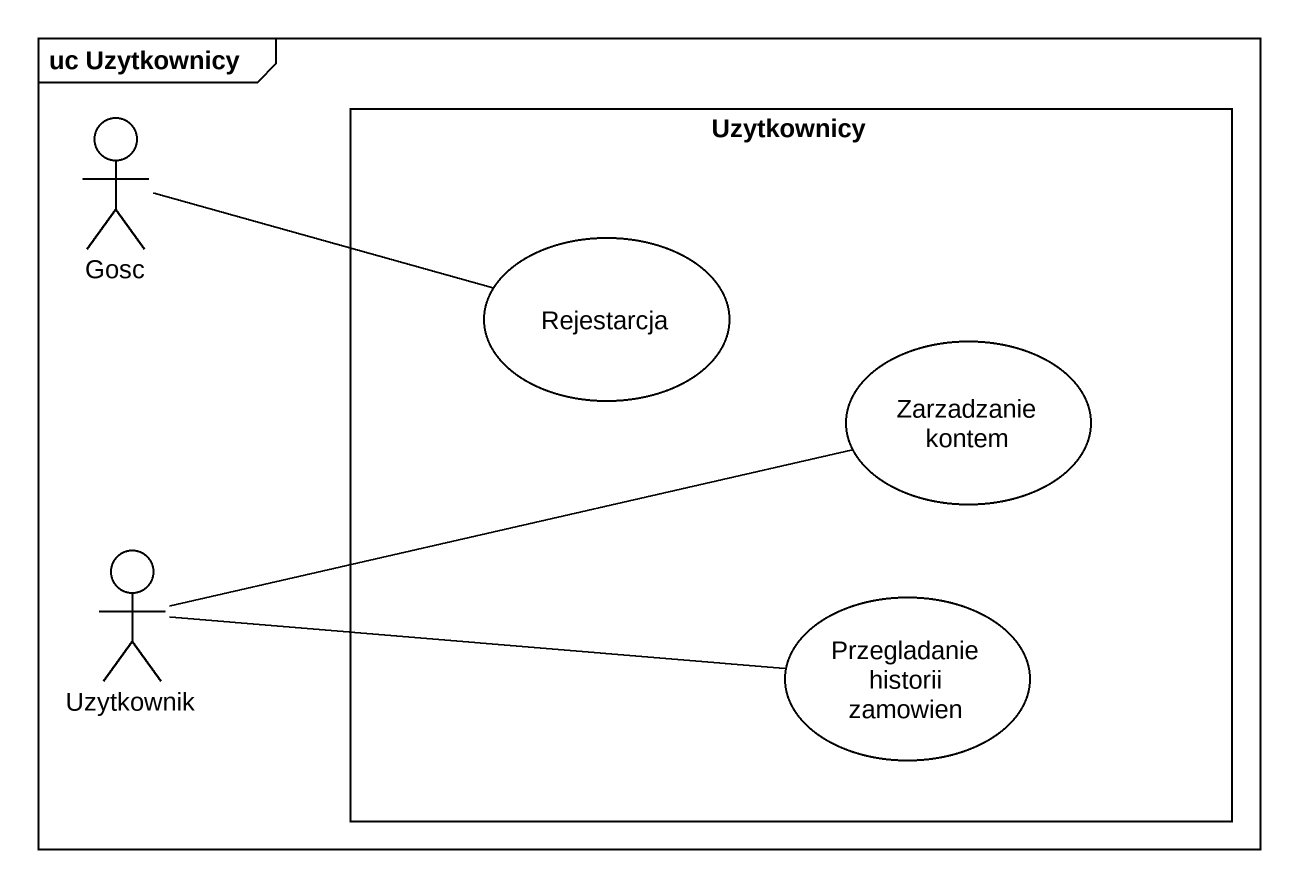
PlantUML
@startuml
mainframe uc Uzytkownicy
actor Gosc
rectangle Uzytkownicy {
  usecase Rejestarcja
  usecase "Zarzadzanie kontem" as Zarzadzanie_kontem
  usecase "Przegladanie historii zamowien" as Przegladanie_historii
}
actor Uzytkownik
Gosc -right- Rejestarcja
Uzytkownik -right- Zarzadzanie_kontem
Przegladanie_historii -left- Uzytkownik
@enduml
